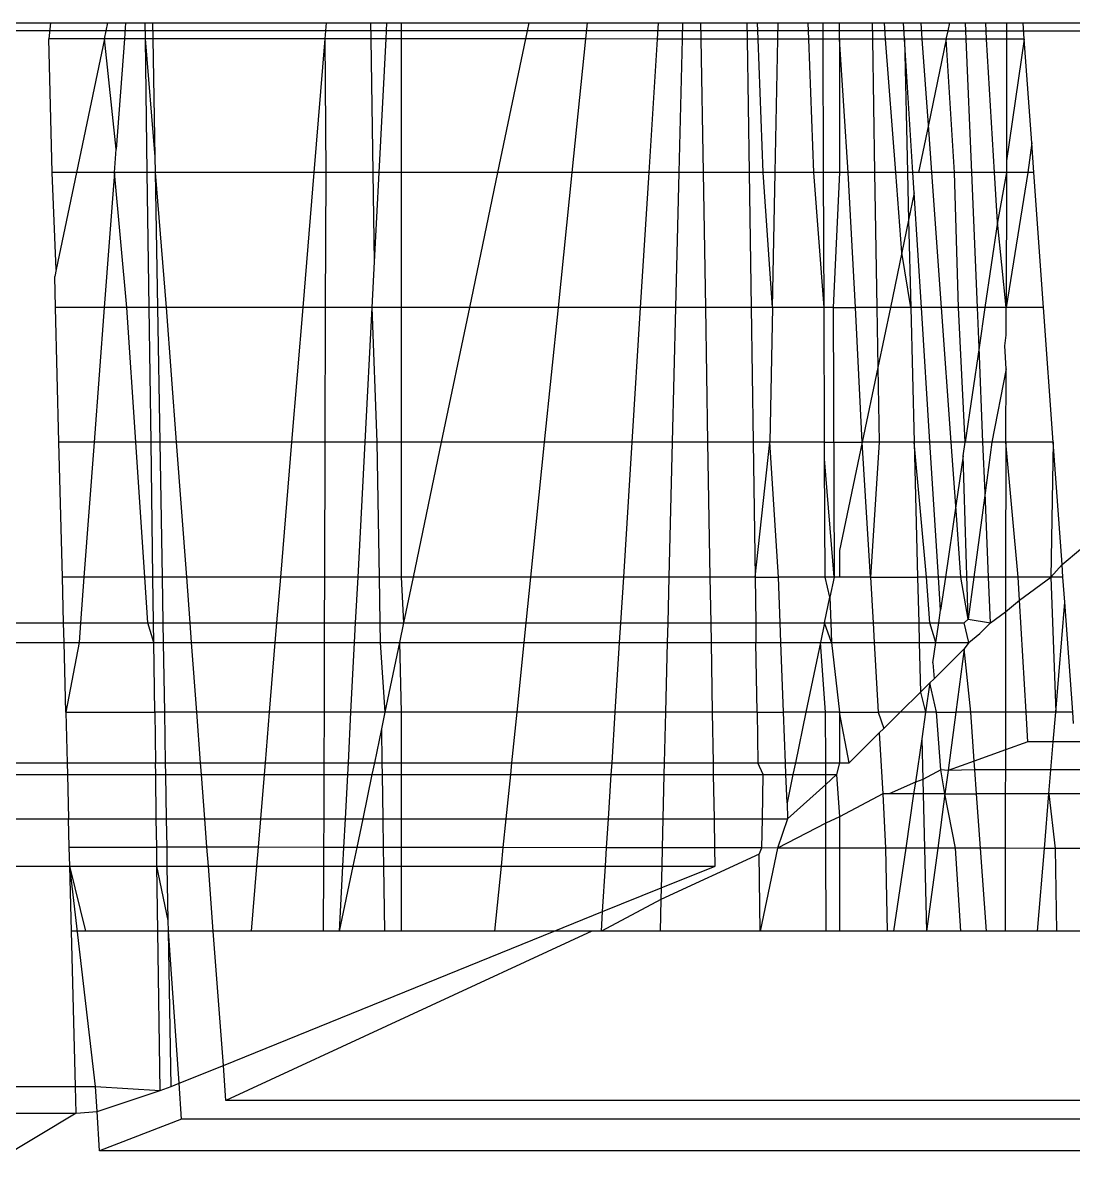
# Model space of a CAD drawing. Extents: x -24961 to 905641, y -154323 to 635957.
# Drawn here: x 437929.04 to 437933.92, y -143409 to -143403.68 of the extents above; entities that cross this region are included whole.
import ezdxf

# ---------------------------------------------------------------- set-up
doc = ezdxf.new("R2010")
doc.units = 0
doc.header["$LTSCALE"] = 1000
doc.header["$MEASUREMENT"] = 0

msp = doc.modelspace()

# ---------------------------------------------------------------- linework, layer by layer
for p, q in [((437933.3377, -143403.716), (437908.1636, -143403.716)), ((437908.2065, -143403.6787), (437929.1709, -143403.6787)), ((437929.1709, -143403.6787), (437929.1622, -143403.7523)), ((437929.1709, -143403.6787), (437929.4358, -143403.6787)), ((437929.4204, -143403.7524), (437929.4358, -143403.6787)), ((437929.4358, -143403.6787), (437929.5192, -143403.6787)), ((437929.5192, -143403.6787), (437929.5137, -143403.7524)), ((437929.5192, -143403.6787), (437929.6101, -143403.6787)), ((437929.6111, -143403.7525), (437929.6101, -143403.6787)), ((437929.6101, -143403.6787), (437929.6461, -143403.6787)), ((437929.6474, -143403.7525), (437929.6461, -143403.6787)), ((437929.6461, -143403.6787), (437930.4504, -143403.6787)), ((437930.4504, -143403.6787), (437930.4443, -143403.7528)), ((437930.4504, -143403.6787), (437930.6559, -143403.6787)), ((437930.6559, -143403.6787), (437930.6571, -143403.7529)), ((437930.6559, -143403.6787), (437930.7311, -143403.6787)), ((437930.7311, -143403.6787), (437930.7272, -143403.7529)), ((437930.7311, -143403.6787), (437930.7983, -143403.6787)), ((437930.7983, -143403.6787), (437931.3907, -143403.6787)), ((437930.7983, -143403.6787), (437930.7983, -143403.753)), ((437931.3907, -143403.6787), (437931.3751, -143403.7532)), ((437931.3907, -143403.6787), (437931.663, -143403.6787)), ((437931.6554, -143403.7533), (437931.663, -143403.6787)), ((437931.663, -143403.6787), (437931.9936, -143403.6787)), ((437931.9889, -143403.7534), (437931.9936, -143403.6787)), ((437931.9936, -143403.6787), (437932.1045, -143403.6787)), ((437932.1045, -143403.6787), (437932.1027, -143403.7535)), ((437932.1045, -143403.6787), (437932.1899, -143403.6787)), ((437932.1912, -143403.7535), (437932.1899, -143403.6787)), ((437932.1899, -143403.6787), (437932.4039, -143403.6787)), ((437932.4039, -143403.6787), (437932.405, -143403.7536)), ((437932.4039, -143403.6787), (437932.453, -143403.6787)), ((437932.4559, -143403.7536), (437932.453, -143403.6787)), ((437932.453, -143403.6787), (437932.549, -143403.6787)), ((437932.5475, -143403.7537), (437932.549, -143403.6787)), ((437932.549, -143403.6787), (437932.6883, -143403.6787)), ((437932.6911, -143403.7537), (437932.6883, -143403.6787)), ((437932.6883, -143403.6787), (437932.7578, -143403.6787)), ((437932.758, -143403.7538), (437932.7578, -143403.6787)), ((437932.7578, -143403.6787), (437932.8345, -143403.6787)), ((437932.8345, -143403.7538), (437932.8345, -143403.6787)), ((437932.8345, -143403.6787), (437932.9857, -143403.6787)), ((437932.9857, -143403.6787), (437932.987, -143403.7538)), ((437932.9857, -143403.6787), (437933.0422, -143403.6787)), ((437933.0479, -143403.7539), (437933.0422, -143403.6787)), ((437933.0422, -143403.6787), (437933.1312, -143403.6787)), ((437933.1359, -143403.7539), (437933.1312, -143403.6787)), ((437933.1312, -143403.6787), (437933.2127, -143403.6787)), ((437933.2181, -143403.7539), (437933.2127, -143403.6787)), ((437933.2127, -143403.6787), (437933.3455, -143403.6787)), ((437933.3298, -143403.754), (437933.3377, -143403.716)), ((437933.3377, -143403.716), (437933.3455, -143403.6787)), ((437933.3377, -143403.716), (437936.8187, -143403.716)), ((437933.3455, -143403.6787), (437933.419, -143403.6787)), ((437933.4222, -143403.754), (437933.419, -143403.6787)), ((437933.419, -143403.6787), (437933.5127, -143403.6787)), ((437933.5171, -143403.7541), (437933.5127, -143403.6787)), ((437933.5127, -143403.6787), (437933.6098, -143403.6787)), ((437933.6098, -143403.6787), (437933.6097, -143403.7541)), ((437933.6098, -143403.6787), (437933.6861, -143403.6787)), ((437933.6915, -143403.7541), (437933.6861, -143403.6787)), ((437933.6861, -143403.6787), (437936.8174, -143403.6787)), ((437933.8671, -143406.1929), (437936.8187, -143403.716)), ((437929.4204, -143403.7524), (437929.1622, -143403.7523)), ((437929.178, -143404.3731), (437929.1622, -143403.7523)), ((437929.4204, -143403.7524), (437929.2909, -143404.3731)), ((437929.5137, -143403.7524), (437929.4204, -143403.7524)), ((437929.4751, -143404.2655), (437929.4204, -143403.7524)), ((437929.5137, -143403.7524), (437929.4751, -143404.2655)), ((437929.6111, -143403.7525), (437929.5137, -143403.7524)), ((437929.6567, -143404.3004), (437929.6111, -143403.7525)), ((437929.6474, -143403.7525), (437929.6111, -143403.7525)), ((437929.6198, -143404.3731), (437929.6111, -143403.7525)), ((437929.6567, -143404.3004), (437929.6474, -143403.7525)), ((437930.4443, -143403.7528), (437929.6474, -143403.7525)), ((437930.4443, -143403.7528), (437930.393, -143404.3731)), ((437930.6571, -143403.7529), (437930.4443, -143403.7528)), ((437930.4443, -143403.7528), (437930.4482, -143404.3731)), ((437930.6571, -143403.7529), (437930.6667, -143404.3731)), ((437930.7272, -143403.7529), (437930.6571, -143403.7529)), ((437930.7272, -143403.7529), (437930.6948, -143404.3731)), ((437930.7983, -143403.753), (437930.7272, -143403.7529)), ((437930.7983, -143403.753), (437930.7983, -143404.3731)), ((437931.3751, -143403.7532), (437930.7983, -143403.753)), ((437931.3751, -143403.7532), (437931.2458, -143404.3731)), ((437931.6554, -143403.7533), (437931.3751, -143403.7532)), ((437931.5923, -143404.3731), (437931.6554, -143403.7533)), ((437931.9889, -143403.7534), (437931.6554, -143403.7533)), ((437931.9499, -143404.3731), (437931.9889, -143403.7534)), ((437932.1027, -143403.7535), (437931.9889, -143403.7534)), ((437932.1027, -143403.7535), (437932.0875, -143404.3731)), ((437932.1912, -143403.7535), (437932.1027, -143403.7535)), ((437932.2017, -143404.3731), (437932.1912, -143403.7535)), ((437932.405, -143403.7536), (437932.1912, -143403.7535)), ((437932.405, -143403.7536), (437932.4141, -143404.3731)), ((437932.4559, -143403.7536), (437932.405, -143403.7536)), ((437932.4793, -143404.3731), (437932.4559, -143403.7536)), ((437932.5475, -143403.7537), (437932.4559, -143403.7536)), ((437932.5353, -143404.3731), (437932.5475, -143403.7537)), ((437932.6911, -143403.7537), (437932.5475, -143403.7537)), ((437932.7145, -143404.3731), (437932.6911, -143403.7537)), ((437932.758, -143403.7538), (437932.6911, -143403.7537)), ((437932.7602, -143404.3731), (437932.758, -143403.7538)), ((437932.8345, -143403.7538), (437932.758, -143403.7538)), ((437932.8733, -143404.3731), (437932.8345, -143403.7538)), ((437932.8345, -143403.7538), (437932.8345, -143404.3731)), ((437932.987, -143403.7538), (437932.8345, -143403.7538)), ((437932.987, -143403.7538), (437932.997, -143404.3731)), ((437933.0479, -143403.7539), (437932.987, -143403.7538)), ((437933.0948, -143404.3731), (437933.0479, -143403.7539)), ((437933.1359, -143403.7539), (437933.0479, -143403.7539)), ((437933.175, -143404.3731), (437933.1359, -143403.7539)), ((437933.1359, -143403.7539), (437933.1488, -143404.3731)), ((437933.2181, -143403.7539), (437933.1359, -143403.7539)), ((437933.2468, -143404.152), (437933.2181, -143403.7539)), ((437933.3298, -143403.754), (437933.2181, -143403.7539)), ((437933.3298, -143403.754), (437933.2468, -143404.152)), ((437933.3671, -143404.3731), (437933.3298, -143403.754)), ((437933.4222, -143403.754), (437933.3298, -143403.754)), ((437933.4479, -143404.3731), (437933.4222, -143403.754)), ((437933.5171, -143403.7541), (437933.4222, -143403.754)), ((437933.5535, -143404.3731), (437933.5171, -143403.7541)), ((437933.6097, -143403.7541), (437933.5171, -143403.7541)), ((437933.6097, -143403.7541), (437933.6087, -143404.3196)), ((437933.6915, -143403.7541), (437933.6087, -143404.3196)), ((437933.6915, -143403.7541), (437933.6097, -143403.7541)), ((437933.7262, -143404.2362), (437933.6915, -143403.7541)), ((437933.2468, -143404.152), (437933.2006, -143404.3731)), ((437933.2627, -143404.3731), (437933.2468, -143404.152)), ((437933.7262, -143404.2362), (437933.708, -143404.3731)), ((437933.7361, -143404.3731), (437933.7262, -143404.2362)), ((437929.467, -143404.3731), (437929.4751, -143404.2655)), ((437929.6579, -143404.3731), (437929.6567, -143404.3004)), ((437933.6087, -143404.3196), (437933.6086, -143404.3731)), ((437929.2909, -143404.3731), (437929.178, -143404.3731)), ((437929.1971, -143404.8232), (437929.178, -143404.3731)), ((437929.2909, -143404.3731), (437929.1971, -143404.8232)), ((437929.467, -143404.3731), (437929.2909, -143404.3731)), ((437929.467, -143404.3731), (437929.4198, -143404.9995)), ((437929.6198, -143404.3731), (437929.467, -143404.3731)), ((437929.5242, -143404.9995), (437929.467, -143404.3731)), ((437929.6579, -143404.3731), (437929.6198, -143404.3731)), ((437929.6285, -143404.9995), (437929.6198, -143404.3731)), ((437929.6686, -143404.9995), (437929.6579, -143404.3731)), ((437929.7091, -143404.9995), (437929.6579, -143404.3731)), ((437930.393, -143404.3731), (437929.6579, -143404.3731)), ((437930.393, -143404.3731), (437930.3413, -143404.9995)), ((437930.4482, -143404.3731), (437930.393, -143404.3731)), ((437930.4482, -143404.3731), (437930.4462, -143404.9995)), ((437930.6667, -143404.3731), (437930.4482, -143404.3731)), ((437930.6667, -143404.3731), (437930.6732, -143404.7882)), ((437930.6948, -143404.3731), (437930.6667, -143404.3731)), ((437930.6948, -143404.3731), (437930.6732, -143404.7882)), ((437930.7983, -143404.3731), (437930.6948, -143404.3731)), ((437930.7983, -143404.3731), (437930.7983, -143404.9995)), ((437931.2458, -143404.3731), (437930.7983, -143404.3731)), ((437931.2458, -143404.3731), (437931.1151, -143404.9995)), ((437931.5923, -143404.3731), (437931.2458, -143404.3731)), ((437931.5284, -143404.9995), (437931.5923, -143404.3731)), ((437931.9499, -143404.3731), (437931.5923, -143404.3731)), ((437931.9105, -143404.9995), (437931.9499, -143404.3731)), ((437932.0875, -143404.3731), (437931.9499, -143404.3731)), ((437932.0875, -143404.3731), (437932.0721, -143404.9995)), ((437932.2017, -143404.3731), (437932.0875, -143404.3731)), ((437932.2124, -143404.9995), (437932.2017, -143404.3731)), ((437932.4141, -143404.3731), (437932.2017, -143404.3731)), ((437932.4141, -143404.3731), (437932.4233, -143404.9995)), ((437932.4793, -143404.3731), (437932.4141, -143404.3731)), ((437932.5229, -143404.9995), (437932.4793, -143404.3731)), ((437932.5353, -143404.3731), (437932.4793, -143404.3731)), ((437932.5229, -143404.9995), (437932.5353, -143404.3731)), ((437932.7145, -143404.3731), (437932.5353, -143404.3731)), ((437932.7624, -143404.9995), (437932.7145, -143404.3731)), ((437932.7602, -143404.3731), (437932.7145, -143404.3731)), ((437932.7624, -143404.9995), (437932.7602, -143404.3731)), ((437932.8345, -143404.3731), (437932.7602, -143404.3731)), ((437932.8345, -143404.3731), (437932.8043, -143404.9995)), ((437932.8733, -143404.3731), (437932.8345, -143404.3731)), ((437932.9083, -143404.9995), (437932.8733, -143404.3731)), ((437932.997, -143404.3731), (437932.8733, -143404.3731)), ((437932.997, -143404.3731), (437933.0072, -143404.9995)), ((437933.0948, -143404.3731), (437932.997, -143404.3731)), ((437933.123, -143404.7453), (437933.0948, -143404.3731)), ((437933.1488, -143404.3731), (437933.0948, -143404.3731)), ((437933.1488, -143404.3731), (437933.1544, -143404.5946)), ((437933.175, -143404.3731), (437933.1488, -143404.3731)), ((437933.1809, -143404.4676), (437933.175, -143404.3731)), ((437933.2006, -143404.3731), (437933.175, -143404.3731)), ((437933.2627, -143404.3731), (437933.2006, -143404.3731)), ((437933.3077, -143404.9995), (437933.2627, -143404.3731)), ((437933.3671, -143404.3731), (437933.2627, -143404.3731)), ((437933.3866, -143404.9995), (437933.3671, -143404.3731)), ((437933.4479, -143404.3731), (437933.3671, -143404.3731)), ((437933.4739, -143404.9995), (437933.4479, -143404.3731)), ((437933.5535, -143404.3731), (437933.4479, -143404.3731)), ((437933.567, -143404.6039), (437933.5535, -143404.3731)), ((437933.6086, -143404.3731), (437933.5535, -143404.3731)), ((437933.6086, -143404.3731), (437933.567, -143404.6039)), ((437933.6086, -143404.3731), (437933.6075, -143404.9995)), ((437933.708, -143404.3731), (437933.6075, -143404.9995)), ((437933.708, -143404.3731), (437933.6086, -143404.3731)), ((437933.7361, -143404.3731), (437933.708, -143404.3731)), ((437933.7812, -143404.9995), (437933.7361, -143404.3731)), ((437933.1809, -143404.4676), (437933.1544, -143404.5946)), ((437933.2145, -143404.9995), (437933.1809, -143404.4676)), ((437933.1544, -143404.5946), (437933.123, -143404.7453)), ((437933.1544, -143404.5946), (437933.1647, -143404.9995)), ((437933.567, -143404.6039), (437933.5091, -143404.9995)), ((437933.6075, -143404.9995), (437933.567, -143404.6039)), ((437930.6732, -143404.7882), (437930.6621, -143404.9995)), ((437933.123, -143404.7453), (437933.07, -143404.9995)), ((437933.1647, -143404.9995), (437933.123, -143404.7453)), ((437929.1971, -143404.8232), (437929.1902, -143404.8559)), ((437929.1939, -143404.9995), (437929.1902, -143404.8559)), ((437929.4198, -143404.9995), (437929.1939, -143404.9995)), ((437929.2098, -143405.6259), (437929.1939, -143404.9995)), ((437929.4198, -143404.9995), (437929.3727, -143405.6259)), ((437929.5242, -143404.9995), (437929.4198, -143404.9995)), ((437929.6285, -143404.9995), (437929.5242, -143404.9995)), ((437929.566, -143405.6259), (437929.5242, -143404.9995)), ((437929.6686, -143404.9995), (437929.6285, -143404.9995)), ((437929.6372, -143405.6259), (437929.6285, -143404.9995)), ((437929.7091, -143404.9995), (437929.6686, -143404.9995)), ((437929.6793, -143405.6259), (437929.6686, -143404.9995)), ((437930.3413, -143404.9995), (437929.7091, -143404.9995)), ((437929.756, -143405.6259), (437929.7091, -143404.9995)), ((437930.3413, -143404.9995), (437930.2895, -143405.6259)), ((437930.4462, -143404.9995), (437930.3413, -143404.9995)), ((437930.4462, -143404.9995), (437930.4443, -143405.6259)), ((437930.6621, -143404.9995), (437930.4462, -143404.9995)), ((437930.6621, -143404.9995), (437930.6294, -143405.6259)), ((437930.6621, -143404.9995), (437930.6862, -143405.6259)), ((437930.7983, -143404.9995), (437930.6621, -143404.9995)), ((437930.7983, -143404.9995), (437930.7983, -143405.6259)), ((437931.1151, -143404.9995), (437930.7983, -143404.9995)), ((437931.1151, -143404.9995), (437930.9845, -143405.6259)), ((437931.5284, -143404.9995), (437931.1151, -143404.9995)), ((437931.4646, -143405.6259), (437931.5284, -143404.9995)), ((437931.9105, -143404.9995), (437931.5284, -143404.9995)), ((437931.8711, -143405.6259), (437931.9105, -143404.9995)), ((437932.0721, -143404.9995), (437931.9105, -143404.9995)), ((437932.0721, -143404.9995), (437932.0567, -143405.6259)), ((437932.2124, -143404.9995), (437932.0721, -143404.9995)), ((437932.223, -143405.6259), (437932.2124, -143404.9995)), ((437932.4233, -143404.9995), (437932.2124, -143404.9995)), ((437932.4233, -143404.9995), (437932.4324, -143405.6259)), ((437932.5229, -143404.9995), (437932.4233, -143404.9995)), ((437932.5229, -143404.9995), (437932.5105, -143405.6259)), ((437932.7624, -143404.9995), (437932.5229, -143404.9995)), ((437932.7645, -143405.6259), (437932.7624, -143404.9995)), ((437932.8043, -143404.9995), (437932.7624, -143404.9995)), ((437932.8043, -143404.9995), (437932.8086, -143406.2523)), ((437932.8043, -143404.9995), (437932.9083, -143404.9995)), ((437932.9393, -143405.6259), (437932.9083, -143404.9995)), ((437933.0072, -143404.9995), (437932.9083, -143404.9995)), ((437933.0072, -143404.9995), (437933.0118, -143405.2784)), ((437933.07, -143404.9995), (437933.0072, -143404.9995)), ((437933.07, -143404.9995), (437933.0118, -143405.2784)), ((437933.1647, -143404.9995), (437933.07, -143404.9995)), ((437933.2145, -143404.9995), (437933.1647, -143404.9995)), ((437933.1647, -143404.9995), (437933.1806, -143405.6259)), ((437933.2539, -143405.6259), (437933.2145, -143404.9995)), ((437933.3077, -143404.9995), (437933.2145, -143404.9995)), ((437933.3528, -143405.6259), (437933.3077, -143404.9995)), ((437933.3866, -143404.9995), (437933.3077, -143404.9995)), ((437933.4173, -143405.6259), (437933.3866, -143404.9995)), ((437933.4739, -143404.9995), (437933.3866, -143404.9995)), ((437933.4817, -143405.1863), (437933.4739, -143404.9995)), ((437933.5091, -143404.9995), (437933.4739, -143404.9995)), ((437933.5091, -143404.9995), (437933.4817, -143405.1863)), ((437933.6075, -143404.9995), (437933.5091, -143404.9995)), ((437933.6073, -143405.1284), (437933.6075, -143404.9995)), ((437933.7812, -143404.9995), (437933.6075, -143404.9995)), ((437933.8263, -143405.6259), (437933.7812, -143404.9995)), ((437933.6007, -143405.1775), (437933.6073, -143405.1284)), ((437933.4817, -143405.1863), (437933.4173, -143405.6259)), ((437933.5, -143405.6259), (437933.4817, -143405.1863)), ((437933.607, -143405.2842), (437933.6007, -143405.1775)), ((437933.0118, -143405.2784), (437932.9393, -143405.6259)), ((437933.0118, -143405.2784), (437933.0174, -143405.6259)), ((437933.607, -143405.2842), (437933.5409, -143405.6259)), ((437933.6064, -143405.6259), (437933.607, -143405.2842)), ((437929.3727, -143405.6259), (437929.2098, -143405.6259)), ((437929.2257, -143406.2523), (437929.2098, -143405.6259)), ((437929.3727, -143405.6259), (437929.3255, -143406.2523)), ((437929.566, -143405.6259), (437929.3727, -143405.6259)), ((437929.6372, -143405.6259), (437929.566, -143405.6259)), ((437929.6079, -143406.2523), (437929.566, -143405.6259)), ((437929.6793, -143405.6259), (437929.6372, -143405.6259)), ((437929.6459, -143406.2523), (437929.6372, -143405.6259)), ((437929.756, -143405.6259), (437929.6793, -143405.6259)), ((437929.6899, -143406.2523), (437929.6793, -143405.6259)), ((437930.2895, -143405.6259), (437929.756, -143405.6259)), ((437929.803, -143406.2523), (437929.756, -143405.6259)), ((437930.2895, -143405.6259), (437930.2377, -143406.2523)), ((437930.4443, -143405.6259), (437930.2895, -143405.6259)), ((437930.4443, -143405.6259), (437930.4423, -143406.2523)), ((437930.6294, -143405.6259), (437930.4443, -143405.6259)), ((437930.6294, -143405.6259), (437930.5967, -143406.2523)), ((437930.6862, -143405.6259), (437930.6294, -143405.6259)), ((437930.6862, -143405.6259), (437930.6959, -143406.2523)), ((437930.7983, -143405.6259), (437930.6862, -143405.6259)), ((437930.7983, -143405.6259), (437930.7983, -143406.2523)), ((437930.9845, -143405.6259), (437930.7983, -143405.6259)), ((437930.9845, -143405.6259), (437930.8538, -143406.2523)), ((437931.4646, -143405.6259), (437930.9845, -143405.6259)), ((437931.4008, -143406.2523), (437931.4646, -143405.6259)), ((437931.8711, -143405.6259), (437931.4646, -143405.6259)), ((437931.8317, -143406.2523), (437931.8711, -143405.6259)), ((437932.0567, -143405.6259), (437931.8711, -143405.6259)), ((437932.0567, -143405.6259), (437932.0413, -143406.2523)), ((437932.223, -143405.6259), (437932.0567, -143405.6259)), ((437932.2337, -143406.2523), (437932.223, -143405.6259)), ((437932.4324, -143405.6259), (437932.223, -143405.6259)), ((437932.4324, -143405.6259), (437932.4416, -143406.2523)), ((437932.5105, -143405.6259), (437932.4324, -143405.6259)), ((437932.4416, -143406.2523), (437932.5105, -143405.6259)), ((437932.5504, -143406.2523), (437932.5105, -143405.6259)), ((437932.7645, -143405.6259), (437932.5105, -143405.6259)), ((437932.7648, -143405.702), (437932.7645, -143405.6259)), ((437932.7645, -143405.6259), (437932.9393, -143405.6259)), ((437932.9393, -143405.6259), (437932.8345, -143406.1281)), ((437932.9783, -143406.2523), (437932.9393, -143405.6259)), ((437933.0174, -143405.6259), (437932.9393, -143405.6259)), ((437933.0174, -143405.6259), (437932.9783, -143406.2523)), ((437933.1806, -143405.6259), (437933.0174, -143405.6259)), ((437933.1806, -143405.6259), (437933.1965, -143406.2523)), ((437933.2371, -143406.2523), (437933.1806, -143405.6259)), ((437933.2539, -143405.6259), (437933.1806, -143405.6259)), ((437933.2934, -143406.2523), (437933.2539, -143405.6259)), ((437933.3528, -143405.6259), (437933.2539, -143405.6259)), ((437933.374, -143405.9213), (437933.3528, -143405.6259)), ((437933.4173, -143405.6259), (437933.3528, -143405.6259)), ((437933.408, -143405.6893), (437933.4173, -143405.6259)), ((437933.5, -143405.6259), (437933.4173, -143405.6259)), ((437933.5097, -143405.8602), (437933.5, -143405.6259)), ((437933.5409, -143405.6259), (437933.5, -143405.6259)), ((437933.5409, -143405.6259), (437933.5097, -143405.8602)), ((437933.6064, -143405.6259), (437933.5409, -143405.6259)), ((437933.6064, -143405.6259), (437933.6053, -143406.2523)), ((437933.6639, -143406.2523), (437933.6064, -143405.6259)), ((437933.8263, -143405.6259), (437933.6064, -143405.6259)), ((437933.8263, -143405.6259), (437933.8155, -143406.2523)), ((437933.8671, -143406.1929), (437933.8263, -143405.6259)), ((437933.408, -143405.6893), (437933.374, -143405.9213)), ((437933.4315, -143406.4464), (437933.408, -143405.6893)), ((437932.8086, -143406.2523), (437932.7648, -143405.702)), ((437932.7667, -143406.2523), (437932.7648, -143405.702)), ((437933.5097, -143405.8602), (437933.4574, -143406.2523)), ((437933.526, -143406.2523), (437933.5097, -143405.8602)), ((437933.374, -143405.9213), (437933.3255, -143406.2523)), ((437933.3978, -143406.2523), (437933.374, -143405.9213)), ((437932.8345, -143406.1281), (437932.8345, -143406.2523)), ((437933.8155, -143406.2523), (437933.8671, -143406.1929)), ((437933.8714, -143406.2523), (437933.8671, -143406.1929)), ((437929.3255, -143406.2523), (437929.2257, -143406.2523)), ((437929.2311, -143406.4642), (437929.2257, -143406.2523)), ((437929.3255, -143406.2523), (437929.3096, -143406.4642)), ((437929.6079, -143406.2523), (437929.3255, -143406.2523)), ((437929.6459, -143406.2523), (437929.6079, -143406.2523)), ((437929.6221, -143406.4642), (437929.6079, -143406.2523)), ((437929.6899, -143406.2523), (437929.6459, -143406.2523)), ((437929.6489, -143406.4642), (437929.6459, -143406.2523)), ((437929.803, -143406.2523), (437929.6899, -143406.2523)), ((437929.6935, -143406.4642), (437929.6899, -143406.2523)), ((437930.2377, -143406.2523), (437929.803, -143406.2523)), ((437929.8189, -143406.4642), (437929.803, -143406.2523)), ((437930.2377, -143406.2523), (437930.2202, -143406.4642)), ((437930.4423, -143406.2523), (437930.2377, -143406.2523)), ((437930.4423, -143406.2523), (437930.4416, -143406.4642)), ((437930.5967, -143406.2523), (437930.4423, -143406.2523)), ((437930.5967, -143406.2523), (437930.5856, -143406.4642)), ((437930.6959, -143406.2523), (437930.5967, -143406.2523)), ((437930.6959, -143406.2523), (437930.6992, -143406.4642)), ((437930.7983, -143406.2523), (437930.6959, -143406.2523)), ((437930.7983, -143406.2523), (437930.8096, -143406.4642)), ((437930.8538, -143406.2523), (437930.7983, -143406.2523)), ((437930.8538, -143406.2523), (437930.8096, -143406.4642)), ((437931.4008, -143406.2523), (437930.8538, -143406.2523)), ((437931.3792, -143406.4642), (437931.4008, -143406.2523)), ((437931.8317, -143406.2523), (437931.4008, -143406.2523)), ((437931.8184, -143406.4642), (437931.8317, -143406.2523)), ((437932.0413, -143406.2523), (437931.8317, -143406.2523)), ((437932.0413, -143406.2523), (437932.0361, -143406.4642)), ((437932.2337, -143406.2523), (437932.0413, -143406.2523)), ((437932.2373, -143406.4642), (437932.2337, -143406.2523)), ((437932.4416, -143406.2523), (437932.2337, -143406.2523)), ((437932.4416, -143406.2523), (437932.4447, -143406.4642)), ((437932.4416, -143406.2523), (437932.5504, -143406.2523)), ((437932.5585, -143406.4642), (437932.5504, -143406.2523)), ((437932.7667, -143406.2523), (437932.5504, -143406.2523)), ((437932.7892, -143406.3456), (437932.7667, -143406.2523)), ((437932.8086, -143406.2523), (437932.7667, -143406.2523)), ((437932.8086, -143406.2523), (437932.7892, -143406.3456)), ((437932.8345, -143406.2523), (437932.8086, -143406.2523)), ((437932.9783, -143406.2523), (437932.8345, -143406.2523)), ((437932.9783, -143406.2523), (437932.9902, -143406.4642)), ((437932.9783, -143406.2523), (437933.1965, -143406.2523)), ((437933.1965, -143406.2523), (437933.2019, -143406.4642)), ((437933.2371, -143406.2523), (437933.1965, -143406.2523)), ((437933.2532, -143406.4642), (437933.2371, -143406.2523)), ((437933.2934, -143406.2523), (437933.2371, -143406.2523)), ((437933.3031, -143406.4055), (437933.2934, -143406.2523)), ((437933.3255, -143406.2523), (437933.2934, -143406.2523)), ((437933.3255, -143406.2523), (437933.3031, -143406.4055)), ((437933.3978, -143406.2523), (437933.3255, -143406.2523)), ((437933.4315, -143406.4464), (437933.3978, -143406.2523)), ((437933.4574, -143406.2523), (437933.3978, -143406.2523)), ((437933.4574, -143406.2523), (437933.4315, -143406.4464)), ((437933.526, -143406.2523), (437933.4574, -143406.2523)), ((437933.5348, -143406.4642), (437933.526, -143406.2523)), ((437933.6053, -143406.2523), (437933.526, -143406.2523)), ((437933.6053, -143406.2523), (437933.605, -143406.4128)), ((437933.6639, -143406.2523), (437933.6053, -143406.2523)), ((437933.6701, -143406.3582), (437933.6639, -143406.2523)), ((437933.8155, -143406.2523), (437933.6639, -143406.2523)), ((437933.6701, -143406.3582), (437933.8155, -143406.2523)), ((437933.8155, -143406.2523), (437933.8377, -143406.8787)), ((437933.8714, -143406.2523), (437933.8155, -143406.2523)), ((437933.8798, -143406.3689), (437933.8714, -143406.2523)), ((437932.7644, -143406.4642), (437932.7892, -143406.3456)), ((437932.7892, -143406.3456), (437932.7937, -143406.4642)), ((437933.605, -143406.4128), (437933.6701, -143406.3582)), ((437933.7007, -143406.8787), (437933.6701, -143406.3582)), ((437933.8377, -143406.8787), (437933.8798, -143406.3689)), ((437933.9165, -143406.8787), (437933.8798, -143406.3689)), ((437933.2945, -143406.4642), (437933.3031, -143406.4055)), ((437933.5348, -143406.4642), (437933.605, -143406.4128)), ((437933.605, -143406.4128), (437933.6042, -143406.8787)), ((437904.8797, -143406.4642), (437929.2311, -143406.4642)), ((437929.2311, -143406.4642), (437929.3096, -143406.4642)), ((437929.2334, -143406.5555), (437929.2311, -143406.4642)), ((437929.3096, -143406.4642), (437929.3027, -143406.5555)), ((437929.3096, -143406.4642), (437929.6221, -143406.4642)), ((437929.6221, -143406.4642), (437929.6489, -143406.4642)), ((437929.6502, -143406.5555), (437929.6221, -143406.4642)), ((437929.6489, -143406.4642), (437929.6935, -143406.4642)), ((437929.6502, -143406.5555), (437929.6489, -143406.4642)), ((437929.6935, -143406.4642), (437929.8189, -143406.4642)), ((437929.6951, -143406.5555), (437929.6935, -143406.4642)), ((437929.8189, -143406.4642), (437930.2202, -143406.4642)), ((437929.8257, -143406.5555), (437929.8189, -143406.4642)), ((437930.2202, -143406.4642), (437930.2127, -143406.5555)), ((437930.2202, -143406.4642), (437930.4416, -143406.4642)), ((437930.4416, -143406.4642), (437930.4414, -143406.5555)), ((437930.4416, -143406.4642), (437930.5856, -143406.4642)), ((437930.5856, -143406.4642), (437930.5808, -143406.5555)), ((437930.5856, -143406.4642), (437930.6992, -143406.4642)), ((437930.6992, -143406.4642), (437930.7006, -143406.5555)), ((437930.6992, -143406.4642), (437930.8096, -143406.4642)), ((437930.8096, -143406.4642), (437930.7905, -143406.5555)), ((437930.8096, -143406.4642), (437931.3792, -143406.4642)), ((437931.3699, -143406.5555), (437931.3792, -143406.4642)), ((437931.3792, -143406.4642), (437931.8184, -143406.4642)), ((437931.8126, -143406.5555), (437931.8184, -143406.4642)), ((437931.8184, -143406.4642), (437932.0361, -143406.4642)), ((437932.0361, -143406.4642), (437932.0339, -143406.5555)), ((437932.0361, -143406.4642), (437932.2373, -143406.4642)), ((437932.2388, -143406.5555), (437932.2373, -143406.4642)), ((437932.2373, -143406.4642), (437932.4447, -143406.4642)), ((437932.4447, -143406.4642), (437932.446, -143406.5555)), ((437932.4447, -143406.4642), (437932.5585, -143406.4642)), ((437932.5619, -143406.5555), (437932.5585, -143406.4642)), ((437932.5585, -143406.4642), (437932.7644, -143406.4642)), ((437932.7644, -143406.4642), (437932.7454, -143406.5555)), ((437932.7971, -143406.5555), (437932.7644, -143406.4642)), ((437932.7644, -143406.4642), (437932.7937, -143406.4642)), ((437932.7937, -143406.4642), (437932.7971, -143406.5555)), ((437932.7937, -143406.4642), (437932.9902, -143406.4642)), ((437932.9902, -143406.4642), (437932.9953, -143406.5555)), ((437932.9902, -143406.4642), (437933.2019, -143406.4642)), ((437933.2019, -143406.4642), (437933.2042, -143406.5555)), ((437933.2019, -143406.4642), (437933.2532, -143406.4642)), ((437933.2811, -143406.5555), (437933.2532, -143406.4642)), ((437933.2532, -143406.4642), (437933.2945, -143406.4642)), ((437933.2811, -143406.5555), (437933.2945, -143406.4642)), ((437933.2945, -143406.4642), (437933.4131, -143406.4642)), ((437933.4131, -143406.4642), (437933.4315, -143406.4464)), ((437933.4349, -143406.5555), (437933.4131, -143406.4642)), ((437933.4315, -143406.4464), (437933.5348, -143406.4642)), ((437933.485, -143406.5135), (437933.5348, -143406.4642)), ((437933.4349, -143406.5555), (437933.485, -143406.5135)), ((437904.7798, -143406.5555), (437929.2334, -143406.5555)), ((437929.2334, -143406.5555), (437929.3027, -143406.5555)), ((437929.2416, -143406.8787), (437929.2334, -143406.5555)), ((437929.3027, -143406.5555), (437929.2416, -143406.8787)), ((437929.3027, -143406.5555), (437929.6502, -143406.5555)), ((437929.6502, -143406.5555), (437929.6951, -143406.5555)), ((437929.6546, -143406.8787), (437929.6502, -143406.5555)), ((437929.6951, -143406.5555), (437929.8257, -143406.5555)), ((437929.7006, -143406.8787), (437929.6951, -143406.5555)), ((437929.8257, -143406.5555), (437930.2127, -143406.5555)), ((437929.8499, -143406.8787), (437929.8257, -143406.5555)), ((437930.2127, -143406.5555), (437930.186, -143406.8787)), ((437930.2127, -143406.5555), (437930.4414, -143406.5555)), ((437930.4414, -143406.5555), (437930.4403, -143406.8787)), ((437930.4414, -143406.5555), (437930.5808, -143406.5555)), ((437930.5808, -143406.5555), (437930.564, -143406.8787)), ((437930.5808, -143406.5555), (437930.7006, -143406.5555)), ((437930.7006, -143406.5555), (437930.7231, -143406.8787)), ((437930.7006, -143406.5555), (437930.7905, -143406.5555)), ((437930.7905, -143406.5555), (437930.7231, -143406.8787)), ((437930.7905, -143406.5555), (437930.7983, -143406.8787)), ((437930.7905, -143406.5555), (437931.3699, -143406.5555)), ((437931.3369, -143406.8787), (437931.3699, -143406.5555)), ((437931.3699, -143406.5555), (437931.8126, -143406.5555)), ((437931.7923, -143406.8787), (437931.8126, -143406.5555)), ((437931.8126, -143406.5555), (437932.0339, -143406.5555)), ((437932.0339, -143406.5555), (437932.026, -143406.8787)), ((437932.0339, -143406.5555), (437932.2388, -143406.5555)), ((437932.2443, -143406.8787), (437932.2388, -143406.5555)), ((437932.2388, -143406.5555), (437932.446, -143406.5555)), ((437932.4508, -143406.8787), (437932.446, -143406.5555)), ((437932.446, -143406.5555), (437932.5619, -143406.5555)), ((437932.5741, -143406.8787), (437932.5619, -143406.5555)), ((437932.5619, -143406.5555), (437932.7454, -143406.5555)), ((437932.7454, -143406.5555), (437932.678, -143406.8787)), ((437932.7689, -143406.8787), (437932.7454, -143406.5555)), ((437932.7454, -143406.5555), (437932.7971, -143406.5555)), ((437932.7971, -143406.5555), (437932.8345, -143406.8787)), ((437932.7971, -143406.5555), (437932.9953, -143406.5555)), ((437932.9953, -143406.5555), (437933.0133, -143406.8787)), ((437932.9953, -143406.5555), (437933.2042, -143406.5555)), ((437933.2042, -143406.5555), (437933.21, -143406.7857)), ((437933.2042, -143406.5555), (437933.2811, -143406.5555)), ((437933.2672, -143406.6501), (437933.2811, -143406.5555)), ((437933.2728, -143406.7236), (437933.4131, -143406.5847)), ((437933.2811, -143406.5555), (437933.4349, -143406.5555)), ((437933.4131, -143406.5847), (437933.3739, -143406.8787)), ((437933.4349, -143406.5555), (437933.4131, -143406.5847)), ((437933.4429, -143406.8787), (437933.4131, -143406.5847)), ((437933.2672, -143406.6501), (437933.2728, -143406.7236)), ((437933.21, -143406.7857), (437933.2537, -143406.7425)), ((437933.2537, -143406.7425), (437933.2337, -143406.8787)), ((437933.2537, -143406.7425), (437933.2728, -143406.7236)), ((437933.2845, -143406.8787), (437933.2537, -143406.7425)), ((437933.1161, -143406.8787), (437933.21, -143406.7857)), ((437933.21, -143406.7857), (437933.2337, -143406.8787)), ((437929.2416, -143406.8787), (437929.2476, -143407.1136)), ((437929.2416, -143406.8787), (437929.6546, -143406.8787)), ((437929.7006, -143406.8787), (437929.6546, -143406.8787)), ((437929.6546, -143406.8787), (437929.6579, -143407.1136)), ((437929.8499, -143406.8787), (437929.7006, -143406.8787)), ((437929.7046, -143407.1136), (437929.7006, -143406.8787)), ((437930.186, -143406.8787), (437929.8499, -143406.8787)), ((437929.8675, -143407.1136), (437929.8499, -143406.8787)), ((437930.186, -143406.8787), (437930.1666, -143407.1136)), ((437930.4403, -143406.8787), (437930.186, -143406.8787)), ((437930.4403, -143406.8787), (437930.4396, -143407.1136)), ((437930.564, -143406.8787), (437930.4403, -143406.8787)), ((437930.564, -143406.8787), (437930.5517, -143407.1136)), ((437930.7231, -143406.8787), (437930.564, -143406.8787)), ((437930.7231, -143406.8787), (437930.7069, -143406.9565)), ((437930.7983, -143406.8787), (437930.7231, -143406.8787)), ((437930.7983, -143406.8787), (437930.7983, -143407.1136)), ((437931.3369, -143406.8787), (437930.7983, -143406.8787)), ((437931.313, -143407.1136), (437931.3369, -143406.8787)), ((437931.7923, -143406.8787), (437931.3369, -143406.8787)), ((437931.7775, -143407.1136), (437931.7923, -143406.8787)), ((437932.026, -143406.8787), (437931.7923, -143406.8787)), ((437932.026, -143406.8787), (437932.0202, -143407.1136)), ((437932.2443, -143406.8787), (437932.026, -143406.8787)), ((437932.2483, -143407.1136), (437932.2443, -143406.8787)), ((437932.4508, -143406.8787), (437932.2443, -143406.8787)), ((437932.4508, -143406.8787), (437932.4542, -143407.1136)), ((437932.4508, -143406.8787), (437932.5741, -143406.8787)), ((437932.583, -143407.1136), (437932.5741, -143406.8787)), ((437932.678, -143406.8787), (437932.5741, -143406.8787)), ((437932.678, -143406.8787), (437932.629, -143407.1136)), ((437932.7689, -143406.8787), (437932.678, -143406.8787)), ((437932.7697, -143407.1136), (437932.7689, -143406.8787)), ((437932.8345, -143406.8787), (437932.7689, -143406.8787)), ((437932.8789, -143407.1136), (437932.8345, -143406.8787)), ((437932.8345, -143406.8787), (437932.8345, -143407.1136)), ((437932.8345, -143406.8787), (437933.0133, -143406.8787)), ((437933.0133, -143406.8787), (437933.0391, -143406.955)), ((437933.1161, -143406.8787), (437933.0133, -143406.8787)), ((437933.0391, -143406.955), (437933.1161, -143406.8787)), ((437933.2337, -143406.8787), (437933.1161, -143406.8787)), ((437933.2337, -143406.8787), (437933.2155, -143407.003)), ((437933.2845, -143406.8787), (437933.2337, -143406.8787)), ((437933.3049, -143407.1474), (437933.2845, -143406.8787)), ((437933.2845, -143406.8787), (437933.3739, -143406.8787)), ((437933.3739, -143406.8787), (437933.3378, -143407.1495)), ((437933.4429, -143406.8787), (437933.3739, -143406.8787)), ((437933.4592, -143407.1059), (437933.4429, -143406.8787)), ((437933.6042, -143406.8787), (437933.4429, -143406.8787)), ((437933.6042, -143406.8787), (437933.6039, -143407.054)), ((437933.7007, -143406.8787), (437933.6042, -143406.8787)), ((437933.7088, -143407.0164), (437933.7007, -143406.8787)), ((437933.8377, -143406.8787), (437933.7007, -143406.8787)), ((437933.8263, -143407.0164), (437933.8377, -143406.8787)), ((437933.9165, -143406.8787), (437933.8377, -143406.8787)), ((437933.9203, -143406.932), (437933.9165, -143406.8787)), ((437930.7069, -143406.9565), (437930.6741, -143407.1136)), ((437930.7069, -143406.9565), (437930.7093, -143407.1136)), ((437933.0187, -143406.9751), (437933.0391, -143406.955)), ((437932.8789, -143407.1136), (437933.0187, -143406.9751)), ((437933.0187, -143406.9751), (437933.0345, -143407.2583)), ((437933.2155, -143407.003), (437933.1861, -143407.2039)), ((437933.2155, -143407.003), (437933.2203, -143407.1917)), ((437933.7088, -143407.0164), (437933.6039, -143407.054)), ((437933.8263, -143407.0164), (437933.7088, -143407.0164)), ((437933.8155, -143407.1474), (437933.8263, -143407.0164)), ((437934.2376, -143407.0164), (437933.8263, -143407.0164)), ((437933.6039, -143407.054), (437933.4592, -143407.1059)), ((437933.6039, -143407.054), (437933.6038, -143407.1474)), ((437904.2238, -143407.1136), (437929.2476, -143407.1136)), ((437929.2476, -143407.1136), (437929.249, -143407.1689)), ((437929.2476, -143407.1136), (437929.6579, -143407.1136)), ((437929.6579, -143407.1136), (437929.7046, -143407.1136)), ((437929.6587, -143407.1689), (437929.6579, -143407.1136)), ((437929.7046, -143407.1136), (437929.8675, -143407.1136)), ((437929.7055, -143407.1689), (437929.7046, -143407.1136)), ((437929.8675, -143407.1136), (437930.1666, -143407.1136)), ((437929.8717, -143407.1689), (437929.8675, -143407.1136)), ((437930.1666, -143407.1136), (437930.162, -143407.1689)), ((437930.1666, -143407.1136), (437930.4396, -143407.1136)), ((437930.4396, -143407.1136), (437930.4394, -143407.1689)), ((437930.4396, -143407.1136), (437930.5517, -143407.1136)), ((437930.5517, -143407.1136), (437930.5488, -143407.1689)), ((437930.5517, -143407.1136), (437930.6741, -143407.1136)), ((437930.6741, -143407.1136), (437930.6626, -143407.1689)), ((437930.6741, -143407.1136), (437930.7093, -143407.1136)), ((437930.7093, -143407.1136), (437930.7102, -143407.1689)), ((437930.7093, -143407.1136), (437930.7983, -143407.1136)), ((437930.7983, -143407.1136), (437930.7983, -143407.1689)), ((437930.7983, -143407.1136), (437931.313, -143407.1136)), ((437931.3073, -143407.1689), (437931.313, -143407.1136)), ((437931.313, -143407.1136), (437931.7775, -143407.1136)), ((437931.774, -143407.1689), (437931.7775, -143407.1136)), ((437931.7775, -143407.1136), (437932.0202, -143407.1136)), ((437932.0202, -143407.1136), (437932.0189, -143407.1689)), ((437932.0202, -143407.1136), (437932.2483, -143407.1136)), ((437932.2493, -143407.1689), (437932.2483, -143407.1136)), ((437932.2483, -143407.1136), (437932.4542, -143407.1136)), ((437932.48, -143407.1689), (437932.4542, -143407.1136)), ((437932.4542, -143407.1136), (437932.583, -143407.1136)), ((437932.5851, -143407.1689), (437932.583, -143407.1136)), ((437932.583, -143407.1136), (437932.629, -143407.1136)), ((437932.629, -143407.1136), (437932.6174, -143407.1689)), ((437932.629, -143407.1136), (437932.7697, -143407.1136)), ((437932.7699, -143407.1689), (437932.7697, -143407.1136)), ((437932.7697, -143407.1136), (437932.8345, -143407.1136)), ((437932.8345, -143407.1136), (437932.8203, -143407.1689)), ((437932.8345, -143407.1136), (437932.8789, -143407.1136)), ((437933.4592, -143407.1059), (437933.3378, -143407.1495)), ((437933.4622, -143407.1474), (437933.4592, -143407.1059)), ((437904.1652, -143407.1689), (437929.249, -143407.1689)), ((437929.249, -143407.1689), (437929.2542, -143407.3739)), ((437929.249, -143407.1689), (437929.6587, -143407.1689)), ((437929.6587, -143407.1689), (437929.7055, -143407.1689)), ((437929.6615, -143407.3739), (437929.6587, -143407.1689)), ((437929.7055, -143407.1689), (437929.8717, -143407.1689)), ((437929.709, -143407.3739), (437929.7055, -143407.1689)), ((437929.8717, -143407.1689), (437930.162, -143407.1689)), ((437929.8871, -143407.3739), (437929.8717, -143407.1689)), ((437930.162, -143407.1689), (437930.1451, -143407.3739)), ((437930.162, -143407.1689), (437930.4394, -143407.1689)), ((437930.4394, -143407.1689), (437930.4388, -143407.3739)), ((437930.4394, -143407.1689), (437930.5488, -143407.1689)), ((437930.5488, -143407.1689), (437930.5381, -143407.3739)), ((437930.5488, -143407.1689), (437930.6626, -143407.1689)), ((437930.6626, -143407.1689), (437930.6198, -143407.3739)), ((437930.6626, -143407.1689), (437930.7102, -143407.1689)), ((437930.7102, -143407.1689), (437930.7134, -143407.3739)), ((437930.7102, -143407.1689), (437930.7983, -143407.1689)), ((437930.7983, -143407.1689), (437930.7983, -143407.3739)), ((437930.7983, -143407.1689), (437931.3073, -143407.1689)), ((437931.2865, -143407.3739), (437931.3073, -143407.1689)), ((437931.3073, -143407.1689), (437931.774, -143407.1689)), ((437931.7611, -143407.3739), (437931.774, -143407.1689)), ((437931.774, -143407.1689), (437932.0189, -143407.1689)), ((437932.0189, -143407.1689), (437932.0138, -143407.3739)), ((437932.0189, -143407.1689), (437932.2493, -143407.1689)), ((437932.2528, -143407.3739), (437932.2493, -143407.1689)), ((437932.2493, -143407.1689), (437932.48, -143407.1689)), ((437932.476, -143407.3739), (437932.48, -143407.1689)), ((437932.48, -143407.1689), (437932.5851, -143407.1689)), ((437932.5901, -143407.3), (437932.5851, -143407.1689)), ((437932.5851, -143407.1689), (437932.6174, -143407.1689)), ((437932.6174, -143407.1689), (437932.5901, -143407.3)), ((437932.6174, -143407.1689), (437932.7699, -143407.1689)), ((437932.7701, -143407.2142), (437932.7699, -143407.1689)), ((437932.7699, -143407.1689), (437932.8203, -143407.1689)), ((437932.7701, -143407.2142), (437932.8203, -143407.1689)), ((437932.8203, -143407.1689), (437932.8345, -143407.3648)), ((437933.3049, -143407.1474), (437933.2203, -143407.1917)), ((437933.3378, -143407.1495), (437933.3049, -143407.1474)), ((437933.3233, -143407.2583), (437933.3049, -143407.1474)), ((437933.3378, -143407.1495), (437933.3233, -143407.2583)), ((437933.4622, -143407.1474), (437933.3378, -143407.1495)), ((437933.6038, -143407.1474), (437933.4622, -143407.1474)), ((437933.4702, -143407.2583), (437933.4622, -143407.1474)), ((437933.6038, -143407.1474), (437933.6036, -143407.2583)), ((437933.8155, -143407.1474), (437933.6038, -143407.1474)), ((437933.8063, -143407.2583), (437933.8155, -143407.1474)), ((437934.2312, -143407.1474), (437933.8155, -143407.1474)), ((437932.5929, -143407.3739), (437932.7701, -143407.2142)), ((437932.7707, -143407.3943), (437932.7701, -143407.2142)), ((437933.1861, -143407.2039), (437933.0649, -143407.2583)), ((437933.1861, -143407.2039), (437933.1781, -143407.2583)), ((437933.2203, -143407.1917), (437933.1861, -143407.2039)), ((437933.2203, -143407.1917), (437933.222, -143407.2583)), ((437933.0345, -143407.2583), (437932.8345, -143407.3648)), ((437933.0649, -143407.2583), (437933.0345, -143407.2583)), ((437933.0345, -143407.2583), (437933.0481, -143407.5103)), ((437933.1781, -143407.2583), (437933.0649, -143407.2583)), ((437933.1781, -143407.2583), (437933.1412, -143407.5104)), ((437933.222, -143407.2583), (437933.1781, -143407.2583)), ((437933.3233, -143407.2583), (437933.222, -143407.2583)), ((437933.222, -143407.2583), (437933.2284, -143407.5105)), ((437933.3233, -143407.2583), (437933.2896, -143407.5106)), ((437933.3727, -143407.5107), (437933.3233, -143407.2583)), ((437933.3233, -143407.2583), (437933.4702, -143407.2583)), ((437933.6036, -143407.2583), (437933.4702, -143407.2583)), ((437933.4884, -143407.5109), (437933.4702, -143407.2583)), ((437933.6036, -143407.2583), (437933.6031, -143407.5111)), ((437933.8063, -143407.2583), (437933.6036, -143407.2583)), ((437933.7854, -143407.5113), (437933.8063, -143407.2583)), ((437933.8063, -143407.2583), (437933.835, -143407.5114)), ((437934.2259, -143407.2583), (437933.8063, -143407.2583)), ((437932.5901, -143407.3), (437932.5929, -143407.3739)), ((437903.9378, -143407.3739), (437929.2542, -143407.3739)), ((437929.2575, -143407.5051), (437929.2542, -143407.3739)), ((437929.2542, -143407.3739), (437929.6615, -143407.3739)), ((437929.6615, -143407.3739), (437929.709, -143407.3739)), ((437929.6634, -143407.5056), (437929.6615, -143407.3739)), ((437929.709, -143407.3739), (437929.8871, -143407.3739)), ((437929.7113, -143407.5057), (437929.709, -143407.3739)), ((437929.8871, -143407.3739), (437930.1451, -143407.3739)), ((437929.8969, -143407.506), (437929.8871, -143407.3739)), ((437930.1451, -143407.3739), (437930.1341, -143407.5063)), ((437930.1451, -143407.3739), (437930.4388, -143407.3739)), ((437930.4388, -143407.3739), (437930.4384, -143407.5067)), ((437930.4388, -143407.3739), (437930.5381, -143407.3739)), ((437930.5381, -143407.3739), (437930.5312, -143407.5068)), ((437930.5381, -143407.3739), (437930.6198, -143407.3739)), ((437930.6198, -143407.3739), (437930.5921, -143407.5069)), ((437930.6198, -143407.3739), (437930.7134, -143407.3739)), ((437930.7134, -143407.3739), (437930.7154, -143407.5071)), ((437930.7134, -143407.3739), (437930.7983, -143407.3739)), ((437930.7983, -143407.3739), (437930.7983, -143407.5072)), ((437930.7983, -143407.3739), (437931.2865, -143407.3739)), ((437931.2728, -143407.5079), (437931.2865, -143407.3739)), ((437931.2865, -143407.3739), (437931.7611, -143407.3739)), ((437931.7527, -143407.5085), (437931.7611, -143407.3739)), ((437931.7611, -143407.3739), (437932.0138, -143407.3739)), ((437932.0138, -143407.3739), (437932.0105, -143407.5089)), ((437932.0138, -143407.3739), (437932.2528, -143407.3739)), ((437932.2551, -143407.5092), (437932.2528, -143407.3739)), ((437932.2528, -143407.3739), (437932.476, -143407.3739)), ((437932.4733, -143407.5095), (437932.476, -143407.3739)), ((437932.476, -143407.3739), (437932.5929, -143407.3739)), ((437932.5929, -143407.3739), (437932.5463, -143407.5096)), ((437932.7707, -143407.3943), (437932.5463, -143407.5096)), ((437932.8345, -143407.3648), (437932.7707, -143407.3943)), ((437932.7711, -143407.5099), (437932.7707, -143407.3943)), ((437932.8345, -143407.3648), (437932.8345, -143407.51)), ((437929.2597, -143407.5932), (437929.2575, -143407.5051)), ((437929.2575, -143407.5051), (437929.6634, -143407.5056)), ((437929.6646, -143407.5932), (437929.6634, -143407.5056)), ((437929.7113, -143407.5057), (437929.6634, -143407.5056)), ((437929.8969, -143407.506), (437929.7113, -143407.5057)), ((437929.7127, -143407.5932), (437929.7113, -143407.5057)), ((437929.9035, -143407.5932), (437929.8969, -143407.506)), ((437930.1341, -143407.5063), (437929.8969, -143407.506)), ((437930.1341, -143407.5063), (437930.127, -143407.5932)), ((437930.4384, -143407.5067), (437930.1341, -143407.5063)), ((437930.4384, -143407.5067), (437930.4381, -143407.5932)), ((437930.5312, -143407.5068), (437930.4384, -143407.5067)), ((437930.5312, -143407.5068), (437930.5267, -143407.5932)), ((437930.5921, -143407.5069), (437930.5312, -143407.5068)), ((437930.5921, -143407.5069), (437930.5741, -143407.5932)), ((437930.7154, -143407.5071), (437930.5921, -143407.5069)), ((437930.7154, -143407.5071), (437930.7168, -143407.5932)), ((437930.7983, -143407.5072), (437930.7154, -143407.5071)), ((437930.7983, -143407.5072), (437930.7983, -143407.5932)), ((437931.2728, -143407.5079), (437930.7983, -143407.5072)), ((437931.2641, -143407.5932), (437931.2728, -143407.5079)), ((437931.7527, -143407.5085), (437931.2728, -143407.5079)), ((437931.7473, -143407.5932), (437931.7527, -143407.5085)), ((437932.0105, -143407.5089), (437931.7527, -143407.5085)), ((437932.4604, -143407.5377), (437932.0046, -143407.7484)), ((437932.0105, -143407.5089), (437932.0084, -143407.5932)), ((437932.2551, -143407.5092), (437932.0105, -143407.5089)), ((437932.2565, -143407.5932), (437932.2551, -143407.5092)), ((437932.4733, -143407.5095), (437932.2551, -143407.5092)), ((437932.4604, -143407.5377), (437932.4733, -143407.5095)), ((437932.4657, -143407.8965), (437932.4604, -143407.5377)), ((437932.5463, -143407.5096), (437932.4657, -143407.8965)), ((437932.5463, -143407.5096), (437932.4733, -143407.5095)), ((437932.7711, -143407.5099), (437932.5463, -143407.5096)), ((437932.7724, -143407.8965), (437932.7711, -143407.5099)), ((437932.8345, -143407.51), (437932.7711, -143407.5099)), ((437932.8345, -143407.51), (437932.8345, -143407.8965)), ((437933.0481, -143407.5103), (437932.8345, -143407.51)), ((437933.0481, -143407.5103), (437933.0544, -143407.8965)), ((437933.1412, -143407.5104), (437933.0481, -143407.5103)), ((437933.1412, -143407.5104), (437933.0846, -143407.8965)), ((437933.2284, -143407.5105), (437933.1412, -143407.5104)), ((437933.2284, -143407.5105), (437933.2382, -143407.8965)), ((437933.2896, -143407.5106), (437933.2284, -143407.5105)), ((437933.2896, -143407.5106), (437933.2382, -143407.8965)), ((437933.3727, -143407.5107), (437933.2896, -143407.5106)), ((437933.3971, -143407.8965), (437933.3727, -143407.5107)), ((437933.4884, -143407.5109), (437933.3727, -143407.5107)), ((437933.5161, -143407.8965), (437933.4884, -143407.5109)), ((437933.6031, -143407.5111), (437933.4884, -143407.5109)), ((437933.6031, -143407.5111), (437933.6025, -143407.8965)), ((437933.7854, -143407.5113), (437933.6031, -143407.5111)), ((437933.7536, -143407.8965), (437933.7854, -143407.5113)), ((437933.835, -143407.5114), (437933.7854, -143407.5113)), ((437933.835, -143407.5114), (437933.841, -143407.8965)), ((437934.2136, -143407.5119), (437933.835, -143407.5114)), ((437903.6014, -143407.5932), (437929.2597, -143407.5932)), ((437929.2674, -143407.8965), (437929.2597, -143407.5932)), ((437929.3337, -143407.8965), (437929.2597, -143407.5932)), ((437929.379, -143408.6174), (437929.2597, -143407.5932)), ((437929.2597, -143407.5932), (437929.6646, -143407.5932)), ((437929.6688, -143407.8965), (437929.6646, -143407.5932)), ((437929.6646, -143407.5932), (437929.7127, -143407.5932)), ((437929.7171, -143407.8468), (437929.6646, -143407.5932)), ((437929.7127, -143407.5932), (437929.9035, -143407.5932)), ((437929.7171, -143407.8468), (437929.7127, -143407.5932)), ((437929.9256, -143407.8965), (437929.9035, -143407.5932)), ((437929.9035, -143407.5932), (437930.127, -143407.5932)), ((437930.127, -143407.5932), (437930.1019, -143407.8965)), ((437930.127, -143407.5932), (437930.4381, -143407.5932)), ((437930.4381, -143407.5932), (437930.4371, -143407.8965)), ((437930.4381, -143407.5932), (437930.5267, -143407.5932)), ((437930.5267, -143407.5932), (437930.5108, -143407.8965)), ((437930.5741, -143407.5932), (437930.5108, -143407.8965)), ((437930.5267, -143407.5932), (437930.5741, -143407.5932)), ((437930.5741, -143407.5932), (437930.7168, -143407.5932)), ((437930.7168, -143407.5932), (437930.7215, -143407.8965)), ((437930.7168, -143407.5932), (437930.7983, -143407.5932)), ((437930.7983, -143407.5932), (437930.7983, -143407.8965)), ((437930.7983, -143407.5932), (437931.2641, -143407.5932)), ((437931.2332, -143407.8965), (437931.2641, -143407.5932)), ((437931.2641, -143407.5932), (437931.7473, -143407.5932)), ((437931.734, -143407.805), (437931.7473, -143407.5932)), ((437931.7473, -143407.5932), (437932.0084, -143407.5932)), ((437932.0059, -143407.6947), (437932.2565, -143407.5932)), ((437932.0084, -143407.5932), (437932.0059, -143407.6947)), ((437932.0084, -143407.5932), (437932.2565, -143407.5932)), ((437931.734, -143407.805), (437932.0059, -143407.6947)), ((437932.0059, -143407.6947), (437932.0046, -143407.7484)), ((437932.0046, -143407.7484), (437931.7283, -143407.8965)), ((437932.0046, -143407.7484), (437932.001, -143407.8965)), ((437931.5084, -143407.8965), (437931.734, -143407.805)), ((437931.7283, -143407.8965), (437931.734, -143407.805)), ((437929.7179, -143407.8965), (437929.7171, -143407.8468)), ((437929.286, -143408.6174), (437929.2674, -143407.8965)), ((437929.3337, -143407.8965), (437929.2674, -143407.8965)), ((437929.6688, -143407.8965), (437929.3337, -143407.8965)), ((437929.6791, -143408.6362), (437929.6688, -143407.8965)), ((437929.7179, -143407.8965), (437929.6688, -143407.8965)), ((437929.7302, -143408.6174), (437929.7179, -143407.8965)), ((437929.768, -143408.602), (437929.7179, -143407.8965)), ((437929.9256, -143407.8965), (437929.7179, -143407.8965)), ((437929.9729, -143408.519), (437929.9256, -143407.8965)), ((437930.1019, -143407.8965), (437929.9256, -143407.8965)), ((437929.9729, -143408.519), (437931.5084, -143407.8965)), ((437931.6843, -143407.8965), (437929.9851, -143408.6819)), ((437930.4371, -143407.8965), (437930.1019, -143407.8965)), ((437930.5108, -143407.8965), (437930.4371, -143407.8965)), ((437930.7215, -143407.8965), (437930.5108, -143407.8965)), ((437930.7983, -143407.8965), (437930.7215, -143407.8965)), ((437931.2332, -143407.8965), (437930.7983, -143407.8965)), ((437931.5084, -143407.8965), (437931.2332, -143407.8965)), ((437931.6843, -143407.8965), (437931.5084, -143407.8965)), ((437931.7283, -143407.8965), (437931.6843, -143407.8965)), ((437932.001, -143407.8965), (437931.7283, -143407.8965)), ((437932.4657, -143407.8965), (437932.001, -143407.8965)), ((437932.7724, -143407.8965), (437932.4657, -143407.8965)), ((437932.8345, -143407.8965), (437932.7724, -143407.8965)), ((437933.0544, -143407.8965), (437932.8345, -143407.8965)), ((437933.0846, -143407.8965), (437933.0544, -143407.8965)), ((437933.2382, -143407.8965), (437933.0846, -143407.8965)), ((437933.3971, -143407.8965), (437933.2382, -143407.8965)), ((437933.5161, -143407.8965), (437933.3971, -143407.8965)), ((437933.6025, -143407.8965), (437933.5161, -143407.8965)), ((437933.7536, -143407.8965), (437933.6025, -143407.8965)), ((437933.841, -143407.8965), (437933.7536, -143407.8965)), ((437934.1949, -143407.8965), (437933.841, -143407.8965)), ((437929.768, -143408.602), (437929.9729, -143408.519)), ((437929.9851, -143408.6819), (437929.9729, -143408.519)), ((437901.0751, -143408.6174), (437929.286, -143408.6174)), ((437929.2889, -143408.74), (437929.286, -143408.6174)), ((437929.286, -143408.6174), (437929.379, -143408.6174)), ((437929.3863, -143408.7333), (437929.379, -143408.6174)), ((437929.379, -143408.6174), (437929.6791, -143408.6362)), ((437929.6791, -143408.6362), (437929.7302, -143408.6174)), ((437929.7302, -143408.6174), (437929.768, -143408.602)), ((437929.7793, -143408.7688), (437929.768, -143408.602)), ((437929.3863, -143408.7333), (437929.6791, -143408.6362)), ((437936.4714, -143408.6819), (437929.9851, -143408.6819)), ((437900.711, -143408.74), (437929.2889, -143408.74)), ((437929.2889, -143408.74), (437928.8659, -143408.9958)), ((437929.2889, -143408.74), (437929.3863, -143408.7333)), ((437929.3977, -143408.9151), (437929.3863, -143408.7333)), ((437929.7793, -143408.7688), (437929.3977, -143408.9151)), ((437936.4718, -143408.7688), (437929.7793, -143408.7688)), ((437936.4724, -143408.9151), (437929.3977, -143408.9151))]:
    msp.add_line(p, q)

doc.saveas('drawing.dxf')
